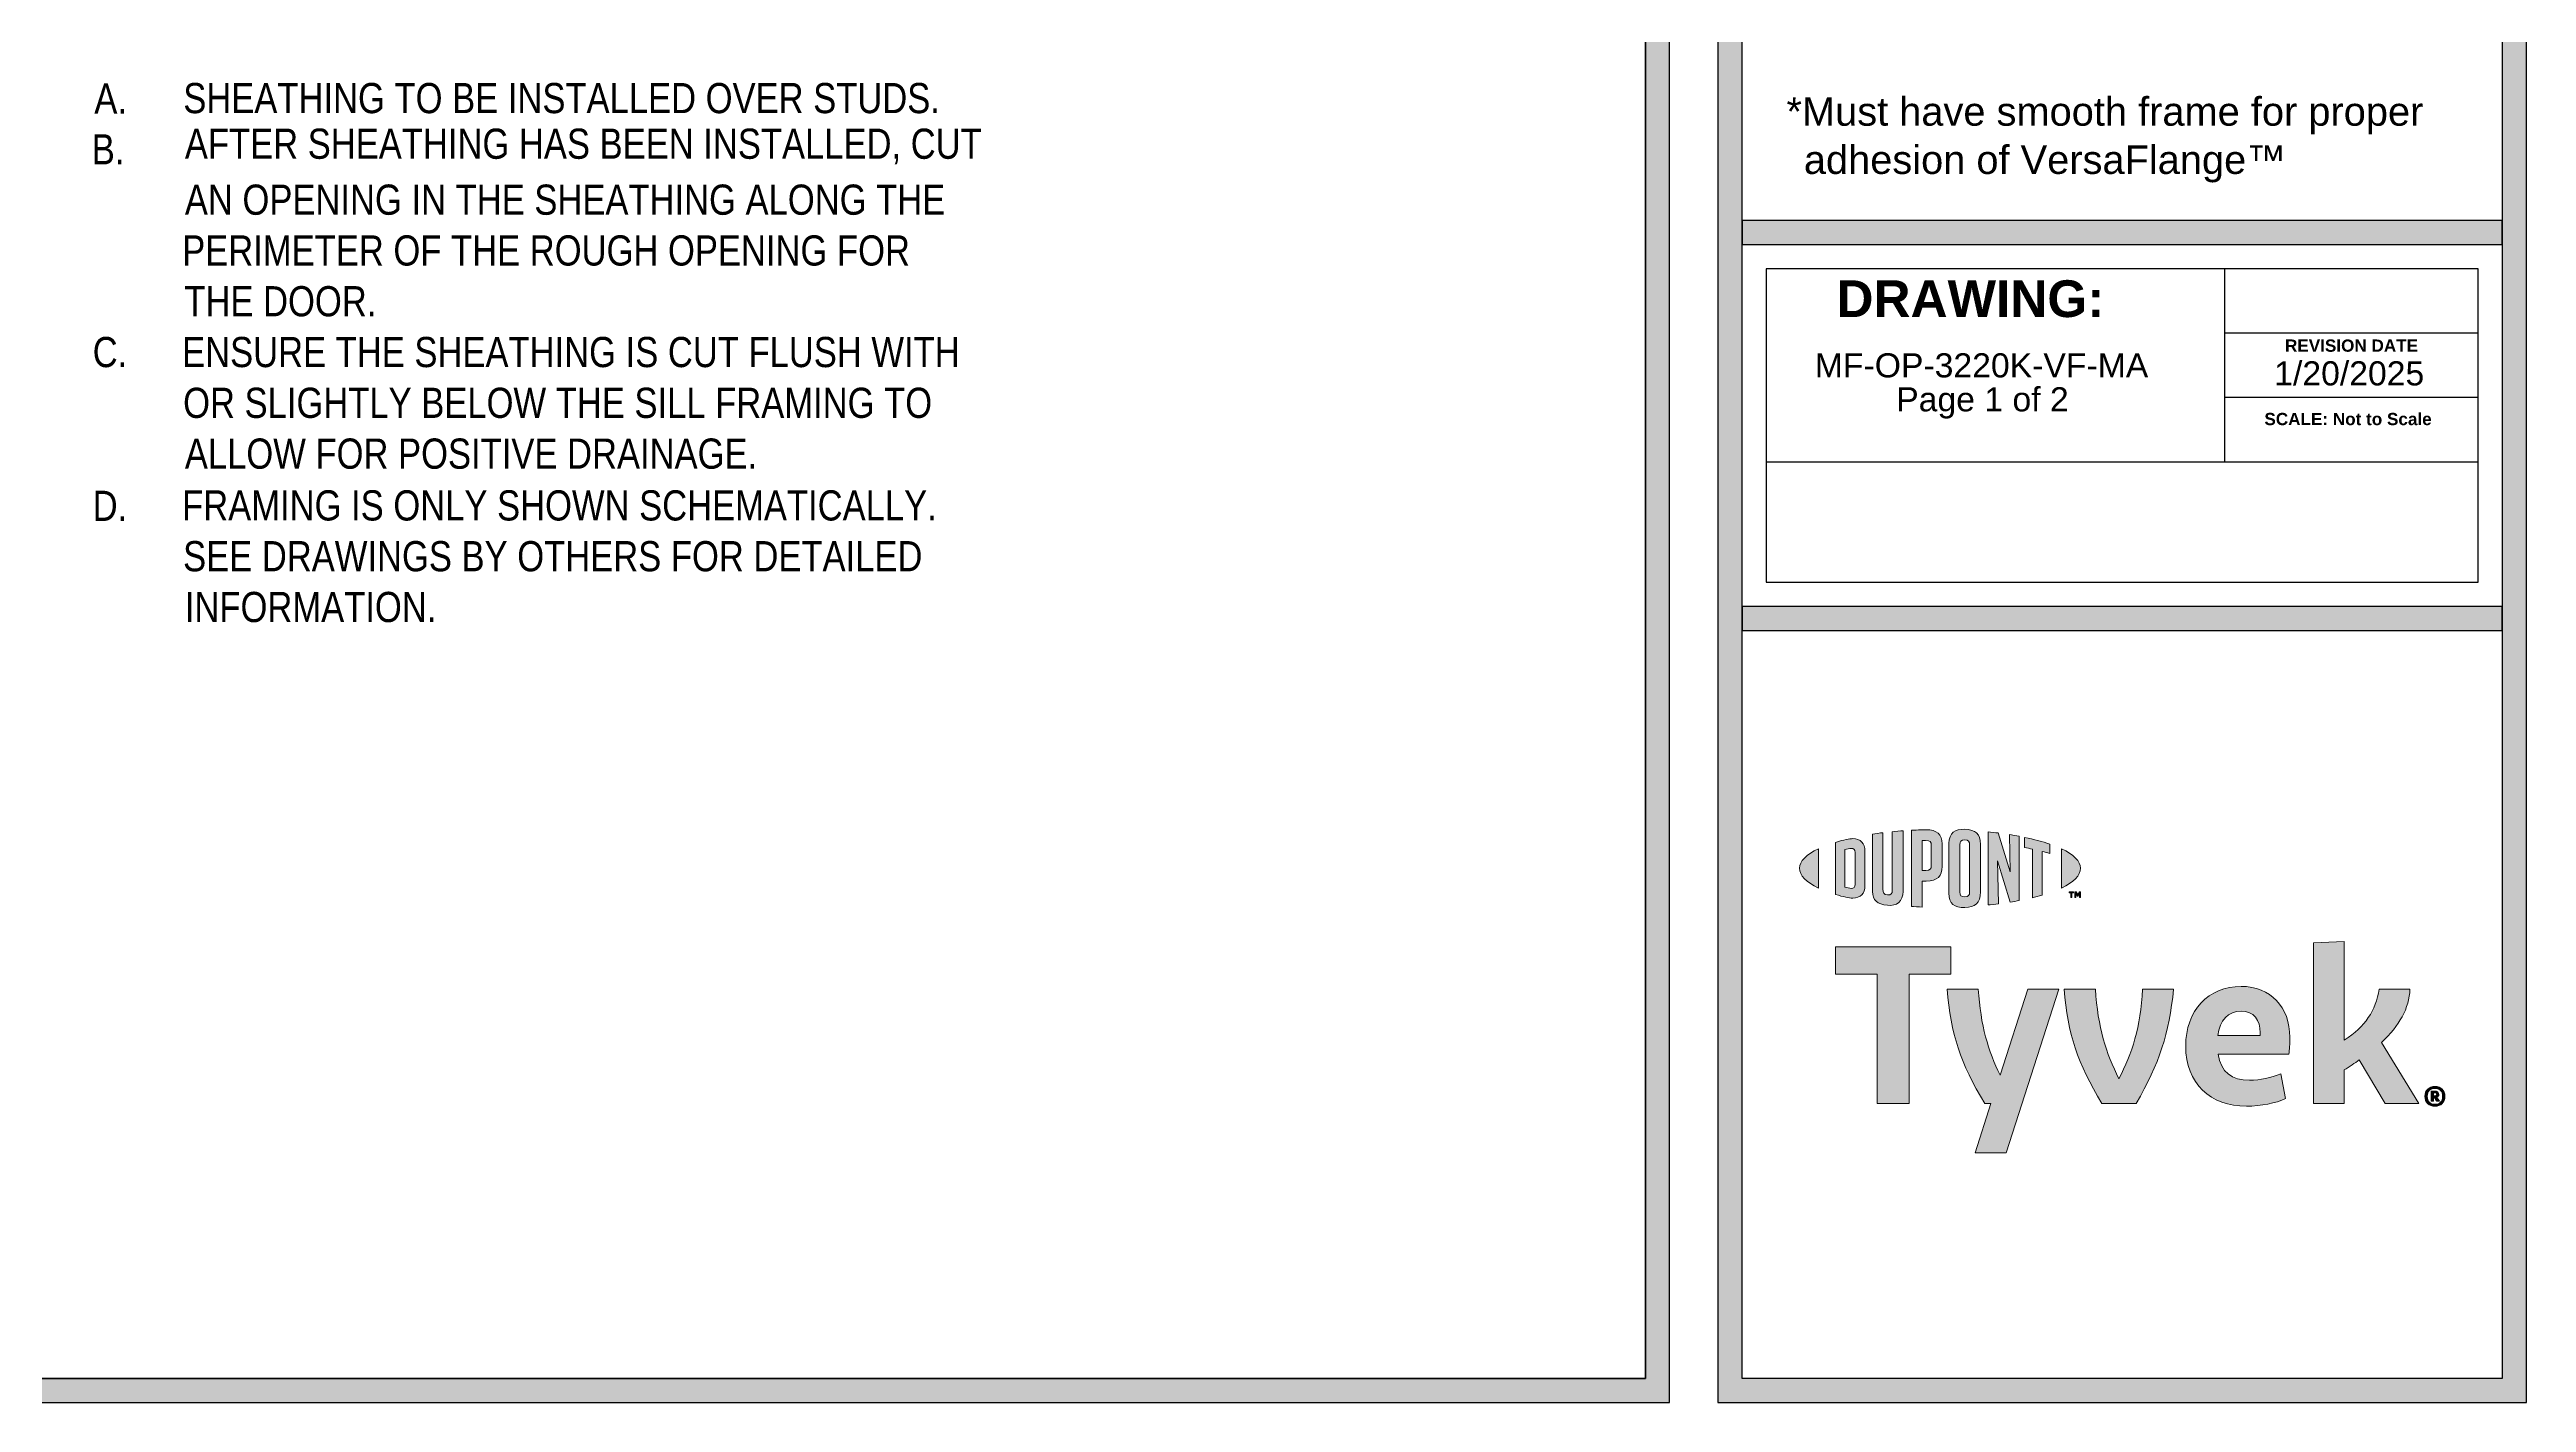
# Model space of a CAD drawing. Extents: x -1140 to 5605, y -816 to 1734.
# Drawn here: x 1211 to 2135, y -732 to -227 of the extents above; entities that cross this region are included whole.
import ezdxf

# ---------------------------------------------------------------- set-up
doc = ezdxf.new("R2010")
doc.units = 0
doc.header["$MEASUREMENT"] = 0
doc.layers.get('0').update_dxf_attribs({"lineweight": 0})
for name, color, linetype, lineweight in [('.ATI-TEXT', 7, 'Continuous', 0), ('G-ANNO-TTLB', 7, 'Continuous', 0), ('G-ANNO-TTLB_1', 7, 'Continuous', 0), ('Layer 1', 7, 'Continuous', 0)]:
    doc.layers.add(name, color=color, linetype=linetype, lineweight=lineweight)

# ---------------------------------------------------------------- blocks, each defined once
blk = doc.blocks.new('Block_6')
at = {"layer": 'G-ANNO-TTLB_1', "true_color": 0xe11b22, "transparency": 33554687}
h = blk.add_hatch(color=242, dxfattribs=at)
h.dxf.hatch_style = 2
edge = h.paths.add_edge_path()
edge.add_spline(control_points=[(1863.86, -532.41), (1863.86, -535.09), (1866.47, -537.6), (1871.01, -539.76), (1871.01, -539.76), (1871.01, -525.11), (1871.01, -525.11), (1866.47, -527.25), (1863.86, -529.75), (1863.86, -532.41)], knot_values=[0, 0, 0, 0, 1, 1, 1, 2, 2, 2, 3, 3, 3, 3], degree=3, periodic=0)
h = blk.add_hatch(color=242, dxfattribs=at)
h.dxf.hatch_style = 2
edge = h.paths.add_edge_path()
edge.add_spline(control_points=[(1884.66, -538.39), (1884.66, -539.52), (1883.99, -539.89), (1883.18, -539.89), (1882.55, -539.89), (1881.58, -539.66), (1880.79, -539.44), (1880.79, -539.44), (1880.79, -525.44), (1880.79, -525.44), (1881.58, -525.23), (1882.55, -525), (1883.18, -525), (1883.99, -525), (1884.66, -525.38), (1884.66, -526.5), (1884.66, -526.5), (1884.66, -538.39), (1884.66, -538.39)], knot_values=[0, 0, 0, 0, 1, 1, 1, 2, 2, 2, 3, 3, 3, 4, 4, 4, 5, 5, 5, 6, 6, 6, 6], degree=3, periodic=0)
edge = h.paths.add_edge_path()
edge.add_spline(control_points=[(1883.71, -521.34), (1882.44, -521.34), (1880.61, -521.72), (1877.3, -522.74), (1877.3, -522.74), (1877.3, -542.15), (1877.3, -542.15), (1880.21, -543.03), (1882.44, -543.55), (1883.71, -543.55), (1886.63, -543.55), (1888.28, -541.76), (1888.28, -538.89), (1888.28, -538.89), (1888.28, -526), (1888.28, -526), (1888.28, -523.13), (1886.63, -521.34), (1883.71, -521.34)], knot_values=[0, 0, 0, 0, 1, 1, 1, 2, 2, 2, 3, 3, 3, 4, 4, 4, 5, 5, 5, 6, 6, 6, 6], degree=3, periodic=0)
h = blk.add_hatch(color=242, dxfattribs=at)
h.dxf.hatch_style = 2
edge = h.paths.add_edge_path()
edge.add_spline(control_points=[(1898.47, -540.67), (1898.47, -541.79), (1898.09, -542.5), (1896.68, -542.33), (1895.31, -542.17), (1894.94, -541.58), (1894.94, -540.25), (1894.94, -540.25), (1894.94, -519.13), (1894.94, -519.13), (1894.02, -519.23), (1891.98, -519.51), (1891.11, -519.63), (1891.11, -519.63), (1891.11, -541), (1891.11, -541), (1891.11, -544.41), (1892.76, -545.74), (1896.68, -546.19), (1900.27, -546.6), (1902.47, -544.79), (1902.47, -541), (1902.47, -541), (1902.47, -518.43), (1902.47, -518.43), (1901.72, -518.47), (1899.26, -518.68), (1898.47, -518.76), (1898.47, -518.76), (1898.47, -540.67), (1898.47, -540.67)], knot_values=[0, 0, 0, 0, 1, 1, 1, 2, 2, 2, 3, 3, 3, 4, 4, 4, 5, 5, 5, 6, 6, 6, 7, 7, 7, 8, 8, 8, 9, 9, 9, 10, 10, 10, 10], degree=3, periodic=0)
h = blk.add_hatch(color=242, dxfattribs=at)
h.dxf.hatch_style = 2
edge = h.paths.add_edge_path()
edge.add_spline(control_points=[(1913.03, -531.39), (1913.03, -532.61), (1912.6, -533.23), (1910.98, -533.23), (1910.98, -533.23), (1909.58, -533.24), (1909.58, -533.24), (1909.58, -533.24), (1909.58, -522.02), (1909.58, -522.02), (1910.2, -521.98), (1910.54, -521.98), (1910.91, -521.98), (1912.67, -521.98), (1913.03, -522.64), (1913.03, -523.89), (1913.03, -523.89), (1913.03, -531.39), (1913.03, -531.39)], knot_values=[0, 0, 0, 0, 1, 1, 1, 2, 2, 2, 3, 3, 3, 4, 4, 4, 5, 5, 5, 6, 6, 6, 6], degree=3, periodic=0)
edge = h.paths.add_edge_path()
edge.add_spline(control_points=[(1911.14, -518.01), (1910.45, -518.01), (1907.92, -518.09), (1905.59, -518.23), (1905.59, -518.23), (1905.59, -546.67), (1905.59, -546.67), (1906.38, -546.71), (1908.46, -546.82), (1909.58, -546.85), (1909.58, -546.85), (1909.58, -537.19), (1909.58, -537.19), (1909.58, -537.19), (1911.14, -537.19), (1911.14, -537.19), (1915.33, -537.17), (1917.07, -535.3), (1917.07, -531.69), (1917.07, -531.69), (1917.07, -523.31), (1917.07, -523.31), (1917.07, -519.77), (1915.11, -518.01), (1911.14, -518.01)], knot_values=[0, 0, 0, 0, 1, 1, 1, 2, 2, 2, 3, 3, 3, 4, 4, 4, 5, 5, 5, 6, 6, 6, 7, 7, 7, 8, 8, 8, 8], degree=3, periodic=0)
h = blk.add_hatch(color=242, dxfattribs=at)
h.dxf.hatch_style = 2
edge = h.paths.add_edge_path()
edge.add_spline(control_points=[(1927.3, -541.32), (1927.3, -542.44), (1926.93, -543.02), (1925.51, -543.06), (1924.06, -543.11), (1923.66, -542.48), (1923.66, -541.32), (1923.66, -541.32), (1923.66, -523.59), (1923.66, -523.59), (1923.66, -522.43), (1924.06, -521.78), (1925.51, -521.82), (1926.93, -521.86), (1927.3, -522.47), (1927.3, -523.59), (1927.3, -523.59), (1927.3, -541.32), (1927.3, -541.32)], knot_values=[0, 0, 0, 0, 1, 1, 1, 2, 2, 2, 3, 3, 3, 4, 4, 4, 5, 5, 5, 6, 6, 6, 6], degree=3, periodic=0)
edge = h.paths.add_edge_path()
edge.add_spline(control_points=[(1925.51, -517.85), (1921.81, -517.67), (1919.61, -519.31), (1919.61, -523.05), (1919.61, -523.05), (1919.61, -541.65), (1919.61, -541.65), (1919.61, -545.6), (1921.6, -547.23), (1925.51, -547.06), (1929.34, -546.89), (1931.34, -545.43), (1931.34, -541.23), (1931.34, -541.23), (1931.34, -523.48), (1931.34, -523.48), (1931.34, -519.47), (1929.53, -518.04), (1925.51, -517.85)], knot_values=[0, 0, 0, 0, 1, 1, 1, 2, 2, 2, 3, 3, 3, 4, 4, 4, 5, 5, 5, 6, 6, 6, 6], degree=3, periodic=0)
h = blk.add_hatch(color=242, dxfattribs=at)
h.dxf.hatch_style = 2
edge = h.paths.add_edge_path()
edge.add_spline(control_points=[(1942.42, -533.69), (1942.42, -533.69), (1937.99, -519.23), (1937.99, -519.23), (1936.79, -519.07), (1935.33, -518.91), (1934.21, -518.81), (1934.21, -518.81), (1934.21, -546.09), (1934.21, -546.09), (1935, -546.02), (1937.01, -545.79), (1938.05, -545.66), (1938.05, -545.66), (1937.74, -529.58), (1937.74, -529.58), (1937.74, -529.58), (1942.42, -545.03), (1942.42, -545.03), (1943.42, -544.87), (1944.88, -544.62), (1945.84, -544.43), (1945.84, -544.43), (1945.84, -520.46), (1945.84, -520.46), (1944.84, -520.26), (1943.02, -519.95), (1942.15, -519.82), (1942.15, -519.82), (1942.42, -533.69), (1942.42, -533.69)], knot_values=[0, 0, 0, 0, 1, 1, 1, 2, 2, 2, 3, 3, 3, 4, 4, 4, 5, 5, 5, 6, 6, 6, 7, 7, 7, 8, 8, 8, 9, 9, 9, 10, 10, 10, 10], degree=3, periodic=0)
h = blk.add_hatch(color=242, dxfattribs=at)
h.dxf.hatch_style = 2
edge = h.paths.add_edge_path()
edge.add_spline(control_points=[(1947.81, -524.65), (1948.8, -524.83), (1949.77, -525.03), (1950.72, -525.23), (1950.72, -525.23), (1950.72, -543.38), (1950.72, -543.38), (1951.6, -543.17), (1953.22, -542.75), (1954.3, -542.43), (1954.3, -542.43), (1954.3, -526.09), (1954.3, -526.09), (1955.34, -526.36), (1956.32, -526.63), (1957.21, -526.89), (1957.21, -526.89), (1957.21, -523.39), (1957.21, -523.39), (1954.39, -522.4), (1951.36, -521.6), (1947.81, -520.86), (1947.81, -520.86), (1947.81, -524.65), (1947.81, -524.65)], knot_values=[0, 0, 0, 0, 1, 1, 1, 2, 2, 2, 3, 3, 3, 4, 4, 4, 5, 5, 5, 6, 6, 6, 7, 7, 7, 8, 8, 8, 8], degree=3, periodic=0)
h = blk.add_hatch(color=242, dxfattribs=at)
h.dxf.hatch_style = 2
edge = h.paths.add_edge_path()
edge.add_spline(control_points=[(1968.66, -532.4), (1968.66, -535.09), (1966.05, -537.6), (1961.51, -539.76), (1961.51, -539.76), (1961.51, -525.11), (1961.51, -525.11), (1966.05, -527.25), (1968.66, -529.75), (1968.66, -532.4)], knot_values=[0, 0, 0, 0, 1, 1, 1, 2, 2, 2, 3, 3, 3, 3], degree=3, periodic=0)
h = blk.add_hatch(color=242, dxfattribs=at)
h.dxf.hatch_style = 2
edge = h.paths.add_edge_path()
edge.add_spline(control_points=[(1966.53, -541.22), (1966.53, -541.22), (1966.97, -541.22), (1966.97, -541.22), (1966.97, -541.22), (1967.6, -542.22), (1967.6, -542.22), (1967.6, -542.22), (1968.24, -541.22), (1968.24, -541.22), (1968.24, -541.22), (1968.66, -541.22), (1968.66, -541.22), (1968.66, -541.22), (1968.66, -543.33), (1968.66, -543.33), (1968.66, -543.33), (1968.27, -543.33), (1968.27, -543.33), (1968.27, -543.33), (1968.27, -541.83), (1968.27, -541.83), (1968.27, -541.83), (1967.62, -542.84), (1967.62, -542.84), (1967.62, -542.84), (1967.57, -542.84), (1967.57, -542.84), (1967.57, -542.84), (1966.92, -541.83), (1966.92, -541.83), (1966.92, -541.83), (1966.92, -543.33), (1966.92, -543.33), (1966.92, -543.33), (1966.53, -543.33), (1966.53, -543.33), (1966.53, -543.33), (1966.53, -541.22), (1966.53, -541.22)], knot_values=[0, 0, 0, 0, 1, 1, 1, 2, 2, 2, 3, 3, 3, 4, 4, 4, 5, 5, 5, 6, 6, 6, 7, 7, 7, 8, 8, 8, 9, 9, 9, 10, 10, 10, 11, 11, 11, 12, 12, 12, 13, 13, 13, 13], degree=3, periodic=0)
edge = h.paths.add_edge_path()
edge.add_spline(control_points=[(1965.03, -541.59), (1965.03, -541.59), (1964.37, -541.59), (1964.37, -541.59), (1964.37, -541.59), (1964.37, -541.22), (1964.37, -541.22), (1964.37, -541.22), (1966.08, -541.22), (1966.08, -541.22), (1966.08, -541.22), (1966.08, -541.59), (1966.08, -541.59), (1966.08, -541.59), (1965.43, -541.59), (1965.43, -541.59), (1965.43, -541.59), (1965.43, -543.33), (1965.43, -543.33), (1965.43, -543.33), (1965.03, -543.33), (1965.03, -543.33), (1965.03, -543.33), (1965.03, -541.59), (1965.03, -541.59)], knot_values=[0, 0, 0, 0, 1, 1, 1, 2, 2, 2, 3, 3, 3, 4, 4, 4, 5, 5, 5, 6, 6, 6, 7, 7, 7, 8, 8, 8, 8], degree=3, periodic=0)
at = {"layer": 'G-ANNO-TTLB_1'}
for points, knots in [([(1863.86, -532.41), (1863.86, -535.09), (1866.47, -537.6), (1871.01, -539.76), (1871.01, -539.76), (1871.01, -525.11), (1871.01, -525.11), (1866.47, -527.25), (1863.86, -529.75), (1863.86, -532.41)], [0, 0, 0, 0, 1, 1, 1, 2, 2, 2, 3, 3, 3, 3]), ([(1883.71, -521.34), (1882.44, -521.34), (1880.61, -521.72), (1877.3, -522.74), (1877.3, -522.74), (1877.3, -542.15), (1877.3, -542.15), (1880.21, -543.03), (1882.44, -543.55), (1883.71, -543.55), (1886.63, -543.55), (1888.28, -541.76), (1888.28, -538.89), (1888.28, -538.89), (1888.28, -526), (1888.28, -526), (1888.28, -523.13), (1886.63, -521.34), (1883.71, -521.34)], [0, 0, 0, 0, 1, 1, 1, 2, 2, 2, 3, 3, 3, 4, 4, 4, 5, 5, 5, 6, 6, 6, 6]), ([(1884.66, -538.39), (1884.66, -539.52), (1883.99, -539.89), (1883.18, -539.89), (1882.55, -539.89), (1881.58, -539.66), (1880.79, -539.44), (1880.79, -539.44), (1880.79, -525.44), (1880.79, -525.44), (1881.58, -525.23), (1882.55, -525), (1883.18, -525), (1883.99, -525), (1884.66, -525.38), (1884.66, -526.5), (1884.66, -526.5), (1884.66, -538.39), (1884.66, -538.39)], [0, 0, 0, 0, 1, 1, 1, 2, 2, 2, 3, 3, 3, 4, 4, 4, 5, 5, 5, 6, 6, 6, 6]), ([(1898.47, -540.67), (1898.47, -541.79), (1898.09, -542.5), (1896.68, -542.33), (1895.31, -542.17), (1894.94, -541.58), (1894.94, -540.25), (1894.94, -540.25), (1894.94, -519.13), (1894.94, -519.13), (1894.02, -519.23), (1891.98, -519.51), (1891.11, -519.63), (1891.11, -519.63), (1891.11, -541), (1891.11, -541), (1891.11, -544.41), (1892.76, -545.74), (1896.68, -546.19), (1900.27, -546.6), (1902.47, -544.79), (1902.47, -541), (1902.47, -541), (1902.47, -518.43), (1902.47, -518.43), (1901.72, -518.47), (1899.26, -518.68), (1898.47, -518.76), (1898.47, -518.76), (1898.47, -540.67), (1898.47, -540.67)], [0, 0, 0, 0, 1, 1, 1, 2, 2, 2, 3, 3, 3, 4, 4, 4, 5, 5, 5, 6, 6, 6, 7, 7, 7, 8, 8, 8, 9, 9, 9, 10, 10, 10, 10]), ([(1911.14, -518.01), (1910.45, -518.01), (1907.92, -518.09), (1905.59, -518.23), (1905.59, -518.23), (1905.59, -546.67), (1905.59, -546.67), (1906.38, -546.71), (1908.46, -546.82), (1909.58, -546.85), (1909.58, -546.85), (1909.58, -537.19), (1909.58, -537.19), (1909.58, -537.19), (1911.14, -537.19), (1911.14, -537.19), (1915.33, -537.17), (1917.07, -535.3), (1917.07, -531.69), (1917.07, -531.69), (1917.07, -523.31), (1917.07, -523.31), (1917.07, -519.77), (1915.11, -518.01), (1911.14, -518.01)], [0, 0, 0, 0, 1, 1, 1, 2, 2, 2, 3, 3, 3, 4, 4, 4, 5, 5, 5, 6, 6, 6, 7, 7, 7, 8, 8, 8, 8]), ([(1913.03, -531.39), (1913.03, -532.61), (1912.6, -533.23), (1910.98, -533.23), (1910.98, -533.23), (1909.58, -533.24), (1909.58, -533.24), (1909.58, -533.24), (1909.58, -522.02), (1909.58, -522.02), (1910.2, -521.98), (1910.54, -521.98), (1910.91, -521.98), (1912.67, -521.98), (1913.03, -522.64), (1913.03, -523.89), (1913.03, -523.89), (1913.03, -531.39), (1913.03, -531.39)], [0, 0, 0, 0, 1, 1, 1, 2, 2, 2, 3, 3, 3, 4, 4, 4, 5, 5, 5, 6, 6, 6, 6]), ([(1925.51, -517.85), (1921.81, -517.67), (1919.61, -519.31), (1919.61, -523.05), (1919.61, -523.05), (1919.61, -541.65), (1919.61, -541.65), (1919.61, -545.6), (1921.6, -547.23), (1925.51, -547.06), (1929.34, -546.89), (1931.34, -545.43), (1931.34, -541.23), (1931.34, -541.23), (1931.34, -523.48), (1931.34, -523.48), (1931.34, -519.47), (1929.53, -518.04), (1925.51, -517.85)], [0, 0, 0, 0, 1, 1, 1, 2, 2, 2, 3, 3, 3, 4, 4, 4, 5, 5, 5, 6, 6, 6, 6]), ([(1927.3, -541.32), (1927.3, -542.44), (1926.93, -543.02), (1925.51, -543.06), (1924.06, -543.11), (1923.66, -542.48), (1923.66, -541.32), (1923.66, -541.32), (1923.66, -523.59), (1923.66, -523.59), (1923.66, -522.43), (1924.06, -521.78), (1925.51, -521.82), (1926.93, -521.86), (1927.3, -522.47), (1927.3, -523.59), (1927.3, -523.59), (1927.3, -541.32), (1927.3, -541.32)], [0, 0, 0, 0, 1, 1, 1, 2, 2, 2, 3, 3, 3, 4, 4, 4, 5, 5, 5, 6, 6, 6, 6]), ([(1942.42, -533.69), (1942.42, -533.69), (1937.99, -519.23), (1937.99, -519.23), (1936.79, -519.07), (1935.33, -518.91), (1934.21, -518.81), (1934.21, -518.81), (1934.21, -546.09), (1934.21, -546.09), (1935, -546.02), (1937.01, -545.79), (1938.05, -545.66), (1938.05, -545.66), (1937.74, -529.58), (1937.74, -529.58), (1937.74, -529.58), (1942.42, -545.03), (1942.42, -545.03), (1943.42, -544.87), (1944.88, -544.62), (1945.84, -544.43), (1945.84, -544.43), (1945.84, -520.46), (1945.84, -520.46), (1944.84, -520.26), (1943.02, -519.95), (1942.15, -519.82), (1942.15, -519.82), (1942.42, -533.69), (1942.42, -533.69)], [0, 0, 0, 0, 1, 1, 1, 2, 2, 2, 3, 3, 3, 4, 4, 4, 5, 5, 5, 6, 6, 6, 7, 7, 7, 8, 8, 8, 9, 9, 9, 10, 10, 10, 10]), ([(1947.81, -524.65), (1948.8, -524.83), (1949.77, -525.03), (1950.72, -525.23), (1950.72, -525.23), (1950.72, -543.38), (1950.72, -543.38), (1951.6, -543.17), (1953.22, -542.75), (1954.3, -542.43), (1954.3, -542.43), (1954.3, -526.09), (1954.3, -526.09), (1955.34, -526.36), (1956.32, -526.63), (1957.21, -526.89), (1957.21, -526.89), (1957.21, -523.39), (1957.21, -523.39), (1954.39, -522.4), (1951.36, -521.6), (1947.81, -520.86), (1947.81, -520.86), (1947.81, -524.65), (1947.81, -524.65)], [0, 0, 0, 0, 1, 1, 1, 2, 2, 2, 3, 3, 3, 4, 4, 4, 5, 5, 5, 6, 6, 6, 7, 7, 7, 8, 8, 8, 8]), ([(1968.66, -532.4), (1968.66, -535.09), (1966.05, -537.6), (1961.51, -539.76), (1961.51, -539.76), (1961.51, -525.11), (1961.51, -525.11), (1966.05, -527.25), (1968.66, -529.75), (1968.66, -532.4)], [0, 0, 0, 0, 1, 1, 1, 2, 2, 2, 3, 3, 3, 3]), ([(1965.03, -541.59), (1965.03, -541.59), (1964.37, -541.59), (1964.37, -541.59), (1964.37, -541.59), (1964.37, -541.22), (1964.37, -541.22), (1964.37, -541.22), (1966.08, -541.22), (1966.08, -541.22), (1966.08, -541.22), (1966.08, -541.59), (1966.08, -541.59), (1966.08, -541.59), (1965.43, -541.59), (1965.43, -541.59), (1965.43, -541.59), (1965.43, -543.33), (1965.43, -543.33), (1965.43, -543.33), (1965.03, -543.33), (1965.03, -543.33), (1965.03, -543.33), (1965.03, -541.59), (1965.03, -541.59)], [0, 0, 0, 0, 1, 1, 1, 2, 2, 2, 3, 3, 3, 4, 4, 4, 5, 5, 5, 6, 6, 6, 7, 7, 7, 8, 8, 8, 8]), ([(1966.53, -541.22), (1966.53, -541.22), (1966.97, -541.22), (1966.97, -541.22), (1966.97, -541.22), (1967.6, -542.22), (1967.6, -542.22), (1967.6, -542.22), (1968.24, -541.22), (1968.24, -541.22), (1968.24, -541.22), (1968.66, -541.22), (1968.66, -541.22), (1968.66, -541.22), (1968.66, -543.33), (1968.66, -543.33), (1968.66, -543.33), (1968.27, -543.33), (1968.27, -543.33), (1968.27, -543.33), (1968.27, -541.83), (1968.27, -541.83), (1968.27, -541.83), (1967.62, -542.84), (1967.62, -542.84), (1967.62, -542.84), (1967.57, -542.84), (1967.57, -542.84), (1967.57, -542.84), (1966.92, -541.83), (1966.92, -541.83), (1966.92, -541.83), (1966.92, -543.33), (1966.92, -543.33), (1966.92, -543.33), (1966.53, -543.33), (1966.53, -543.33), (1966.53, -543.33), (1966.53, -541.22), (1966.53, -541.22)], [0, 0, 0, 0, 1, 1, 1, 2, 2, 2, 3, 3, 3, 4, 4, 4, 5, 5, 5, 6, 6, 6, 7, 7, 7, 8, 8, 8, 9, 9, 9, 10, 10, 10, 11, 11, 11, 12, 12, 12, 13, 13, 13, 13])]:
    blk.add_open_spline(points, degree=3, knots=knots, dxfattribs=at)
blk = doc.blocks.new('Block_10')
at = {"layer": 'G-ANNO-TTLB_1', "true_color": 0x17477e, "transparency": 33554687}
h = blk.add_hatch(color=156, dxfattribs=at)
h.dxf.hatch_style = 2
h.paths.add_polyline_path([(1920.32, -561.69), (1877.3, -561.69), (1877.3, -571.88), (1892.83, -571.88), (1892.83, -620.16), (1904.78, -620.16), (1904.78, -571.88), (1920.32, -571.88)])
h = blk.add_hatch(color=156, dxfattribs=at)
h.dxf.hatch_style = 2
edge = h.paths.add_edge_path()
edge.add_spline(control_points=[(2080.86, -597.35), (2080.86, -597.35), (2094.73, -620.16), (2094.73, -620.16), (2094.73, -620.16), (2082.2, -620.16), (2082.2, -620.16), (2082.2, -620.16), (2072.59, -603.87), (2072.59, -603.87), (2070.84, -605.12), (2069, -606.38), (2067, -607.63), (2067, -607.63), (2067, -620.16), (2067, -620.16), (2067, -620.16), (2055.47, -620.16), (2055.47, -620.16), (2055.47, -620.16), (2055.47, -560.27), (2055.47, -560.27), (2055.47, -560.27), (2067, -559.68), (2067, -559.68), (2067, -559.68), (2067, -596.52), (2067, -596.52), (2074.85, -591.42), (2078.69, -585.58), (2080.03, -577.47), (2080.03, -577.47), (2091.47, -577.47), (2091.47, -577.47), (2091.22, -584.66), (2087.55, -591.09), (2080.86, -597.35)], knot_values=[0, 0, 0, 0, 1, 1, 1, 2, 2, 2, 3, 3, 3, 4, 4, 4, 5, 5, 5, 6, 6, 6, 7, 7, 7, 8, 8, 8, 9, 9, 9, 10, 10, 10, 11, 11, 11, 12, 12, 12, 12], degree=3, periodic=0)
h = blk.add_hatch(color=156, dxfattribs=at)
h.dxf.hatch_style = 2
edge = h.paths.add_edge_path()
edge.add_spline(control_points=[(1991.82, -577.47), (1991.07, -591.76), (1987.9, -601.45), (1982.97, -610.89), (1978.21, -601.45), (1975.12, -591.76), (1974.2, -577.47), (1974.2, -577.47), (1962.59, -577.47), (1962.59, -577.47), (1963.84, -594.26), (1967.6, -605.04), (1976.62, -620.16), (1976.62, -620.16), (1989.4, -620.16), (1989.4, -620.16), (1998.09, -605.04), (2001.68, -594.26), (2003.35, -577.47), (2003.35, -577.47), (1991.82, -577.47), (1991.82, -577.47)], knot_values=[0, 0, 0, 0, 1, 1, 1, 2, 2, 2, 3, 3, 3, 4, 4, 4, 5, 5, 5, 6, 6, 6, 7, 7, 7, 7], degree=3, periodic=0)
h = blk.add_hatch(color=156, dxfattribs=at)
h.dxf.hatch_style = 2
edge = h.paths.add_edge_path()
edge.add_spline(control_points=[(2019.8, -594.76), (2019.8, -594.76), (2035.67, -594.76), (2035.67, -594.76), (2035.67, -594.76), (2035.67, -593.76), (2035.67, -593.76), (2035.67, -589.08), (2033.17, -585.66), (2028.57, -585.66), (2023.73, -585.66), (2020.56, -589.08), (2019.8, -594.76)], knot_values=[0, 0, 0, 0, 1, 1, 1, 2, 2, 2, 3, 3, 3, 4, 4, 4, 4], degree=3, periodic=0)
edge = h.paths.add_edge_path()
edge.add_spline(control_points=[(2045.11, -618.32), (2041.44, -619.99), (2036.01, -621.16), (2030.5, -621.16), (2017.05, -621.16), (2007.86, -612.64), (2007.86, -598.77), (2007.86, -585.49), (2016.29, -576.47), (2028.57, -576.47), (2039.52, -576.47), (2046.7, -584.24), (2046.7, -595.43), (2046.7, -597.94), (2046.53, -600.11), (2046.37, -601.78), (2046.37, -601.78), (2019.97, -601.78), (2019.97, -601.78), (2021.06, -608.46), (2024.98, -611.47), (2031.67, -611.47), (2035.76, -611.47), (2039.68, -610.55), (2043.28, -609.05), (2043.28, -609.05), (2045.11, -618.32), (2045.11, -618.32)], knot_values=[0, 0, 0, 0, 1, 1, 1, 2, 2, 2, 3, 3, 3, 4, 4, 4, 5, 5, 5, 6, 6, 6, 7, 7, 7, 8, 8, 8, 9, 9, 9, 9], degree=3, periodic=0)
at = {"layer": 'G-ANNO-TTLB_1'}
blk.add_lwpolyline([(1920.32, -561.69), (1877.3, -561.69), (1877.3, -571.88), (1892.83, -571.88), (1892.83, -620.16), (1904.78, -620.16), (1904.78, -571.88), (1920.32, -571.88)], close=True, dxfattribs=at)
for points, knots in [([(2080.86, -597.35), (2080.86, -597.35), (2094.73, -620.16), (2094.73, -620.16), (2094.73, -620.16), (2082.2, -620.16), (2082.2, -620.16), (2082.2, -620.16), (2072.59, -603.87), (2072.59, -603.87), (2070.84, -605.12), (2069, -606.38), (2067, -607.63), (2067, -607.63), (2067, -620.16), (2067, -620.16), (2067, -620.16), (2055.47, -620.16), (2055.47, -620.16), (2055.47, -620.16), (2055.47, -560.27), (2055.47, -560.27), (2055.47, -560.27), (2067, -559.68), (2067, -559.68), (2067, -559.68), (2067, -596.52), (2067, -596.52), (2074.85, -591.42), (2078.69, -585.58), (2080.03, -577.47), (2080.03, -577.47), (2091.47, -577.47), (2091.47, -577.47), (2091.22, -584.66), (2087.55, -591.09), (2080.86, -597.35)], [0, 0, 0, 0, 1, 1, 1, 2, 2, 2, 3, 3, 3, 4, 4, 4, 5, 5, 5, 6, 6, 6, 7, 7, 7, 8, 8, 8, 9, 9, 9, 10, 10, 10, 11, 11, 11, 12, 12, 12, 12]), ([(1991.82, -577.47), (1991.07, -591.76), (1987.9, -601.45), (1982.97, -610.89), (1978.21, -601.45), (1975.12, -591.76), (1974.2, -577.47), (1974.2, -577.47), (1962.59, -577.47), (1962.59, -577.47), (1963.84, -594.26), (1967.6, -605.04), (1976.62, -620.16), (1976.62, -620.16), (1989.4, -620.16), (1989.4, -620.16), (1998.09, -605.04), (2001.68, -594.26), (2003.35, -577.47), (2003.35, -577.47), (1991.82, -577.47), (1991.82, -577.47)], [0, 0, 0, 0, 1, 1, 1, 2, 2, 2, 3, 3, 3, 4, 4, 4, 5, 5, 5, 6, 6, 6, 7, 7, 7, 7]), ([(2045.11, -618.32), (2041.44, -619.99), (2036.01, -621.16), (2030.5, -621.16), (2017.05, -621.16), (2007.86, -612.64), (2007.86, -598.77), (2007.86, -585.49), (2016.29, -576.47), (2028.57, -576.47), (2039.52, -576.47), (2046.7, -584.24), (2046.7, -595.43), (2046.7, -597.94), (2046.53, -600.11), (2046.37, -601.78), (2046.37, -601.78), (2019.97, -601.78), (2019.97, -601.78), (2021.06, -608.46), (2024.98, -611.47), (2031.67, -611.47), (2035.76, -611.47), (2039.68, -610.55), (2043.28, -609.05), (2043.28, -609.05), (2045.11, -618.32), (2045.11, -618.32)], [0, 0, 0, 0, 1, 1, 1, 2, 2, 2, 3, 3, 3, 4, 4, 4, 5, 5, 5, 6, 6, 6, 7, 7, 7, 8, 8, 8, 9, 9, 9, 9]), ([(2019.8, -594.76), (2019.8, -594.76), (2035.67, -594.76), (2035.67, -594.76), (2035.67, -594.76), (2035.67, -593.76), (2035.67, -593.76), (2035.67, -589.08), (2033.17, -585.66), (2028.57, -585.66), (2023.73, -585.66), (2020.56, -589.08), (2019.8, -594.76)], [0, 0, 0, 0, 1, 1, 1, 2, 2, 2, 3, 3, 3, 4, 4, 4, 4])]:
    blk.add_open_spline(points, degree=3, knots=knots, dxfattribs=at)
blk = doc.blocks.new('Block_9')
at = {"layer": 'G-ANNO-TTLB_1', "true_color": 0x17477e, "transparency": 33554687}
h = blk.add_hatch(color=156, dxfattribs=at)
h.dxf.hatch_style = 2
edge = h.paths.add_edge_path()
edge.add_spline(control_points=[(1949.01, -577.47), (1949.01, -577.47), (1938.67, -609.6), (1938.67, -609.6), (1934.27, -600.56), (1931.41, -591.11), (1930.53, -577.47), (1930.53, -577.47), (1918.92, -577.47), (1918.92, -577.47), (1920.17, -594.26), (1923.93, -605.04), (1932.95, -620.16), (1932.95, -620.16), (1935.27, -620.16), (1935.27, -620.16), (1935.27, -620.16), (1929.36, -638.52), (1929.36, -638.52), (1929.36, -638.52), (1940.89, -638.52), (1940.89, -638.52), (1940.89, -638.52), (1960.54, -577.47), (1960.54, -577.47), (1960.54, -577.47), (1949.01, -577.47), (1949.01, -577.47)], knot_values=[0, 0, 0, 0, 1, 1, 1, 2, 2, 2, 3, 3, 3, 4, 4, 4, 5, 5, 5, 6, 6, 6, 7, 7, 7, 8, 8, 8, 9, 9, 9, 9], degree=3, periodic=0)
at = {"layer": 'G-ANNO-TTLB_1'}
blk.add_open_spline([(1949.01, -577.47), (1949.01, -577.47), (1938.67, -609.6), (1938.67, -609.6), (1934.27, -600.56), (1931.41, -591.11), (1930.53, -577.47), (1930.53, -577.47), (1918.92, -577.47), (1918.92, -577.47), (1920.17, -594.26), (1923.93, -605.04), (1932.95, -620.16), (1932.95, -620.16), (1935.27, -620.16), (1935.27, -620.16), (1935.27, -620.16), (1929.36, -638.52), (1929.36, -638.52), (1929.36, -638.52), (1940.89, -638.52), (1940.89, -638.52), (1940.89, -638.52), (1960.54, -577.47), (1960.54, -577.47), (1960.54, -577.47), (1949.01, -577.47), (1949.01, -577.47)], degree=3, knots=[0, 0, 0, 0, 1, 1, 1, 2, 2, 2, 3, 3, 3, 4, 4, 4, 5, 5, 5, 6, 6, 6, 7, 7, 7, 8, 8, 8, 9, 9, 9, 9], dxfattribs=at)
blk.add_blockref('Block_10', (0, 0), dxfattribs=at)
blk = doc.blocks.new('Block_11')
at = {"layer": 'G-ANNO-TTLB_1', "true_color": 0x17477e, "transparency": 33554687}
h = blk.add_hatch(color=156, dxfattribs=at)
h.dxf.hatch_style = 2
edge = h.paths.add_edge_path()
edge.add_spline(control_points=[(2100.26, -616.22), (2100.26, -616.22), (2100.26, -617.31), (2100.26, -617.31), (2100.26, -617.31), (2100.74, -617.31), (2100.74, -617.31), (2101.2, -617.31), (2101.45, -617.19), (2101.45, -616.77), (2101.45, -616.36), (2101.2, -616.22), (2100.74, -616.22), (2100.74, -616.22), (2100.26, -616.22), (2100.26, -616.22)], knot_values=[0, 0, 0, 0, 1, 1, 1, 2, 2, 2, 3, 3, 3, 4, 4, 4, 5, 5, 5, 5], degree=3, periodic=0)
edge = h.paths.add_edge_path()
edge.add_spline(control_points=[(2099.44, -615.52), (2099.44, -615.52), (2100.74, -615.52), (2100.74, -615.52), (2101.74, -615.52), (2102.24, -616), (2102.24, -616.77), (2102.24, -617.3), (2101.99, -617.68), (2101.51, -617.87), (2101.76, -618.35), (2102.08, -618.81), (2102.5, -619.31), (2102.5, -619.31), (2101.53, -619.31), (2101.53, -619.31), (2101.17, -618.86), (2100.91, -618.44), (2100.69, -617.99), (2100.69, -617.99), (2100.26, -617.99), (2100.26, -617.99), (2100.26, -617.99), (2100.26, -619.31), (2100.26, -619.31), (2100.26, -619.31), (2099.44, -619.31), (2099.44, -619.31), (2099.44, -619.31), (2099.44, -615.52), (2099.44, -615.52)], knot_values=[0, 0, 0, 0, 1, 1, 1, 2, 2, 2, 3, 3, 3, 4, 4, 4, 5, 5, 5, 6, 6, 6, 7, 7, 7, 8, 8, 8, 9, 9, 9, 10, 10, 10, 10], degree=3, periodic=0)
edge = h.paths.add_edge_path()
edge.add_spline(control_points=[(2100.79, -614.55), (2098.96, -614.55), (2097.93, -615.6), (2097.93, -617.48), (2097.93, -619.38), (2098.96, -620.42), (2100.79, -620.42), (2102.59, -620.42), (2103.64, -619.38), (2103.64, -617.48), (2103.64, -615.6), (2102.59, -614.55), (2100.79, -614.55)], knot_values=[0, 0, 0, 0, 1, 1, 1, 2, 2, 2, 3, 3, 3, 4, 4, 4, 4], degree=3, periodic=0)
edge = h.paths.add_edge_path()
edge.add_spline(control_points=[(2100.79, -613.8), (2103.02, -613.8), (2104.51, -615.23), (2104.51, -617.48), (2104.51, -619.74), (2103.01, -621.16), (2100.79, -621.16), (2098.52, -621.16), (2097.07, -619.74), (2097.07, -617.48), (2097.07, -615.23), (2098.53, -613.8), (2100.79, -613.8)], knot_values=[0, 0, 0, 0, 1, 1, 1, 2, 2, 2, 3, 3, 3, 4, 4, 4, 4], degree=3, periodic=0)
at = {"layer": 'G-ANNO-TTLB_1'}
for points, knots in [([(2100.79, -613.8), (2103.02, -613.8), (2104.51, -615.23), (2104.51, -617.48), (2104.51, -619.74), (2103.01, -621.16), (2100.79, -621.16), (2098.52, -621.16), (2097.07, -619.74), (2097.07, -617.48), (2097.07, -615.23), (2098.53, -613.8), (2100.79, -613.8)], [0, 0, 0, 0, 1, 1, 1, 2, 2, 2, 3, 3, 3, 4, 4, 4, 4]), ([(2100.79, -614.55), (2098.96, -614.55), (2097.93, -615.6), (2097.93, -617.48), (2097.93, -619.38), (2098.96, -620.42), (2100.79, -620.42), (2102.59, -620.42), (2103.64, -619.38), (2103.64, -617.48), (2103.64, -615.6), (2102.59, -614.55), (2100.79, -614.55)], [0, 0, 0, 0, 1, 1, 1, 2, 2, 2, 3, 3, 3, 4, 4, 4, 4]), ([(2099.44, -615.52), (2099.44, -615.52), (2100.74, -615.52), (2100.74, -615.52), (2101.74, -615.52), (2102.24, -616), (2102.24, -616.77), (2102.24, -617.3), (2101.99, -617.68), (2101.51, -617.87), (2101.76, -618.35), (2102.08, -618.81), (2102.5, -619.31), (2102.5, -619.31), (2101.53, -619.31), (2101.53, -619.31), (2101.17, -618.86), (2100.91, -618.44), (2100.69, -617.99), (2100.69, -617.99), (2100.26, -617.99), (2100.26, -617.99), (2100.26, -617.99), (2100.26, -619.31), (2100.26, -619.31), (2100.26, -619.31), (2099.44, -619.31), (2099.44, -619.31), (2099.44, -619.31), (2099.44, -615.52), (2099.44, -615.52)], [0, 0, 0, 0, 1, 1, 1, 2, 2, 2, 3, 3, 3, 4, 4, 4, 5, 5, 5, 6, 6, 6, 7, 7, 7, 8, 8, 8, 9, 9, 9, 10, 10, 10, 10]), ([(2100.26, -616.22), (2100.26, -616.22), (2100.26, -617.31), (2100.26, -617.31), (2100.26, -617.31), (2100.74, -617.31), (2100.74, -617.31), (2101.2, -617.31), (2101.45, -617.19), (2101.45, -616.77), (2101.45, -616.36), (2101.2, -616.22), (2100.74, -616.22), (2100.74, -616.22), (2100.26, -616.22), (2100.26, -616.22)], [0, 0, 0, 0, 1, 1, 1, 2, 2, 2, 3, 3, 3, 4, 4, 4, 5, 5, 5, 5])]:
    blk.add_open_spline(points, degree=3, knots=knots, dxfattribs=at)
blk = doc.blocks.new('Block_8')
at = {"layer": 'G-ANNO-TTLB_1'}
for name in ['Block_9', 'Block_11']:
    blk.add_blockref(name, (0, 0), dxfattribs=at)
blk = doc.blocks.new('Block_7')
at = {"layer": 'G-ANNO-TTLB_1'}
blk.add_blockref('Block_8', (0, 0), dxfattribs=at)
blk = doc.blocks.new('Block_5')
at = {"layer": 'G-ANNO-TTLB_1'}
for name in ['Block_6', 'Block_7']:
    blk.add_blockref(name, (0, 0), dxfattribs=at)
blk = doc.blocks.new('Block_327')
at = {"layer": '.ATI-TEXT', "char_height": 0.2, "attachment_point": 7}
for s, insert in [('\\C18;\\c0;\\FArial Narrow|b0|i0|c1;\\H11.249999;\\W1.000000;A.', (1228.13, -250.84)), ('\\C18;\\c0;\\FArial Narrow|b0|i0|c1;\\H11.249999;\\W1.000000;SHEATHING TO BE INSTALLED OVER STUDS.', (1261.3, -250.84)), ('\\C18;\\c0;\\FArial Narrow|b0|i0|c1;\\H11.249999;\\W1.000000;B.', (1227.18, -269.79)), ('\\C18;\\c0;\\FArial Narrow|b0|i0|c1;\\H11.249999;\\W1.000000;AFTER SHEATHING HAS BEEN INSTALLED, CUT', (1261.88, -269.79)), ('\\C18;\\c0;\\FArial Narrow|b0|i0|c1;\\H11.249999;\\W1.000000;AN OPENING IN THE SHEATHING ALONG THE', (1261.88, -288.74)), ('\\C18;\\c0;\\FArial Narrow|b0|i0|c1;\\H11.249999;\\W1.000000;PERIMETER OF THE ROUGH OPENING FOR', (1260.89, -307.69)), ('\\C18;\\c0;\\FArial Narrow|b0|i0|c1;\\H11.249999;\\W1.000000;THE DOOR.', (1261.7, -326.63)), ('\\C18;\\c0;\\FArial Narrow|b0|i0|c1;\\H11.249999;\\W1.000000;C.', (1227.52, -345.58)), ('\\C18;\\c0;\\FArial Narrow|b0|i0|c1;\\H11.249999;\\W1.000000;ENSURE THE SHEATHING IS CUT FLUSH WITH', (1260.86, -345.58)), ('\\C18;\\c0;\\FArial Narrow|b0|i0|c1;\\H11.249999;\\W1.000000;OR SLIGHTLY BELOW THE SILL FRAMING TO', (1261.23, -364.53)), ('\\C18;\\c0;\\FArial Narrow|b0|i0|c1;\\H11.249999;\\W1.000000;ALLOW FOR POSITIVE DRAINAGE.', (1261.88, -383.48)), ('\\C18;\\c0;\\FArial Narrow|b0|i0|c1;\\H11.249999;\\W1.000000;D.', (1227.52, -402.8)), ('\\C18;\\c0;\\FArial Narrow|b0|i0|c1;\\H11.249999;\\W1.000000;FRAMING IS ONLY SHOWN SCHEMATICALLY. ', (1260.86, -402.8)), ('\\C18;\\c0;\\FArial Narrow|b0|i0|c1;\\H11.249999;\\W1.000000;SEE DRAWINGS BY OTHERS FOR DETAILED', (1261.23, -421.75)), ('\\C18;\\c0;\\FArial Narrow|b0|i0|c1;\\H11.249999;\\W1.000000;INFORMATION.', (1261.88, -440.7))]:
    blk.add_mtext(s, dxfattribs=dict(at, insert=insert))
blk = doc.blocks.new('Block_328')
at = {"layer": '.ATI-TEXT', "char_height": 0.2, "attachment_point": 7}
for s, insert in [('\\C18;\\c0;\\FArial Narrow|b0|i0|c1;\\H11.249999;\\W1.000000;A.', (1228.13, -250.84)), ('\\C18;\\c0;\\FArial Narrow|b0|i0|c1;\\H11.249999;\\W1.000000;SHEATHING TO BE INSTALLED OVER STUDS.', (1261.3, -250.84)), ('\\C18;\\c0;\\FArial Narrow|b0|i0|c1;\\H11.249999;\\W1.000000;B.', (1227.18, -269.79)), ('\\C18;\\c0;\\FArial Narrow|b0|i0|c1;\\H11.249999;\\W1.000000;AFTER SHEATHING HAS BEEN INSTALLED, CUT', (1261.88, -269.79)), ('\\C18;\\c0;\\FArial Narrow|b0|i0|c1;\\H11.249999;\\W1.000000;AN OPENING IN THE SHEATHING ALONG THE', (1261.88, -288.74)), ('\\C18;\\c0;\\FArial Narrow|b0|i0|c1;\\H11.249999;\\W1.000000;PERIMETER OF THE ROUGH OPENING FOR', (1260.89, -307.69)), ('\\C18;\\c0;\\FArial Narrow|b0|i0|c1;\\H11.249999;\\W1.000000;THE DOOR.', (1261.7, -326.63)), ('\\C18;\\c0;\\FArial Narrow|b0|i0|c1;\\H11.249999;\\W1.000000;C.', (1227.52, -345.58)), ('\\C18;\\c0;\\FArial Narrow|b0|i0|c1;\\H11.249999;\\W1.000000;ENSURE THE SHEATHING IS CUT FLUSH WITH', (1260.86, -345.58)), ('\\C18;\\c0;\\FArial Narrow|b0|i0|c1;\\H11.249999;\\W1.000000;OR SLIGHTLY BELOW THE SILL FRAMING TO', (1261.23, -364.53)), ('\\C18;\\c0;\\FArial Narrow|b0|i0|c1;\\H11.249999;\\W1.000000;ALLOW FOR POSITIVE DRAINAGE.', (1261.88, -383.48)), ('\\C18;\\c0;\\FArial Narrow|b0|i0|c1;\\H11.249999;\\W1.000000;D.', (1227.52, -402.8)), ('\\C18;\\c0;\\FArial Narrow|b0|i0|c1;\\H11.249999;\\W1.000000;FRAMING IS ONLY SHOWN SCHEMATICALLY. ', (1260.86, -402.8)), ('\\C18;\\c0;\\FArial Narrow|b0|i0|c1;\\H11.249999;\\W1.000000;SEE DRAWINGS BY OTHERS FOR DETAILED', (1261.23, -421.75)), ('\\C18;\\c0;\\FArial Narrow|b0|i0|c1;\\H11.249999;\\W1.000000;INFORMATION.', (1261.88, -440.7))]:
    blk.add_mtext(s, dxfattribs=dict(at, insert=insert))

msp = doc.modelspace()

# ---------------------------------------------------------------- hatches: boundary and pattern name
at = {"layer": 'G-ANNO-TTLB', "true_color": 0xff00ff, "transparency": 33554687}
h = msp.add_hatch(color=6, dxfattribs=at)
edge = h.paths.add_edge_path()
edge.add_spline(control_points=[(1815.43, -731.7), (1815.43, -731.7), (-1114.08, -731.7), (-1114.08, -731.7), (-1114.08, -731.7), (-1114.08, 1725.3), (-1114.08, 1725.3), (-1114.08, 1725.3), (1815.43, 1725.3), (1815.43, 1725.3), (1815.43, 1725.3), (1815.43, -731.7), (1815.43, -731.7)], knot_values=[0, 0, 0, 0, 1, 1, 1, 2, 2, 2, 3, 3, 3, 4, 4, 4, 4], degree=3, periodic=0)
edge = h.paths.add_edge_path()
edge.add_spline(control_points=[(-1105.08, 1716.3), (-1105.08, 1716.3), (-1105.08, -722.7), (-1105.08, -722.7), (-1105.08, -722.7), (1806.43, -722.7), (1806.43, -722.7), (1806.43, -722.7), (1806.43, 1716.3), (1806.43, 1716.3), (1806.43, 1716.3), (-1105.08, 1716.3), (-1105.08, 1716.3)], knot_values=[0, 0, 0, 0, 1, 1, 1, 2, 2, 2, 3, 3, 3, 4, 4, 4, 4], degree=3, periodic=0)
edge.add_line((-1105.08, 1716.3), (-1105.08, 1716.3))
h = msp.add_hatch(color=6, dxfattribs=at)
edge = h.paths.add_edge_path()
edge.add_spline(control_points=[(2134.92, 1725.3), (2134.92, 1725.3), (2134.92, -731.7), (2134.92, -731.7), (2134.92, -731.7), (1833.45, -731.7), (1833.45, -731.7), (1833.45, -731.7), (1833.45, 1725.3), (1833.45, 1725.3), (1833.45, 1725.3), (2134.92, 1725.3), (2134.92, 1725.3)], knot_values=[0, 0, 0, 0, 1, 1, 1, 2, 2, 2, 3, 3, 3, 4, 4, 4, 4], degree=3, periodic=0)
edge = h.paths.add_edge_path()
edge.add_spline(control_points=[(2125.92, 1716.3), (2125.92, 1716.3), (1842.45, 1716.3), (1842.45, 1716.3), (1842.45, 1716.3), (1842.45, -722.7), (1842.45, -722.7), (1842.45, -722.7), (2125.92, -722.7), (2125.92, -722.7), (2125.92, -722.7), (2125.92, 1716.3), (2125.92, 1716.3)], knot_values=[0, 0, 0, 0, 1, 1, 1, 2, 2, 2, 3, 3, 3, 4, 4, 4, 4], degree=3, periodic=0)
edge.add_line((2125.92, 1716.3), (2125.92, 1716.3))
for points in [[(2125.92, -299.7), (1842.45, -299.7), (1842.45, -290.7), (2125.92, -290.7)], [(2125.92, -443.7), (1842.45, -443.7), (1842.45, -434.7), (2125.92, -434.7)]]:
    msp.add_hatch(color=6, dxfattribs=at).paths.add_polyline_path(points)

# ---------------------------------------------------------------- linework, layer by layer
at = {"color": 18, "lineweight": 0, "true_color": 0x000000}
msp.add_lwpolyline([(-1105.08, -722.7), (-1105.08, 1716.3), (1806.43, 1716.3), (1806.43, -722.7)], close=True, dxfattribs=at)
at = {"layer": 'G-ANNO-TTLB', "color": 6, "lineweight": 30, "true_color": 0xff00ff}
for p, q in [((1815.43, -731.7), (1815.43, 1725.3)), ((1833.45, 1725.3), (1833.45, -731.7)), ((2134.92, -731.7), (2134.92, 1725.3)), ((1806.43, -722.7), (1806.43, 1716.3)), ((1806.43, 1716.3), (1806.43, -722.7)), ((1842.45, -722.7), (1842.45, 1716.3)), ((2125.92, 1716.3), (2125.92, -722.7)), ((2125.92, -290.7), (1842.45, -290.7)), ((1842.45, -290.7), (1842.45, -299.7)), ((2125.92, -299.7), (2125.92, -290.7)), ((1842.45, -299.7), (2125.92, -299.7)), ((2116.92, -308.7), (1851.45, -308.7)), ((1851.45, -308.7), (1851.45, -425.7)), ((2022.45, -380.7), (2022.45, -308.7)), ((2116.92, -425.7), (2116.92, -308.7)), ((2116.92, -332.7), (2022.45, -332.7)), ((2116.92, -356.7), (2022.45, -356.7)), ((1851.45, -380.7), (2116.92, -380.7)), ((1851.45, -425.7), (2116.92, -425.7)), ((2125.92, -434.7), (1842.45, -434.7)), ((1842.45, -434.7), (1842.45, -443.7)), ((2125.92, -443.7), (2125.92, -434.7)), ((1842.45, -443.7), (2125.92, -443.7)), ((-1105.08, -722.7), (1806.43, -722.7)), ((1806.43, -722.7), (-1105.08, -722.7)), ((2125.92, -722.7), (1842.45, -722.7)), ((-1114.08, -731.7), (1815.43, -731.7)), ((1833.45, -731.7), (2134.92, -731.7))]:
    msp.add_line(p, q, dxfattribs=at)
at = {"layer": 'G-ANNO-TTLB'}
for points in [[(2125.92, -299.7), (1842.45, -299.7), (1842.45, -290.7), (2125.92, -290.7)], [(2125.92, -443.7), (1842.45, -443.7), (1842.45, -434.7), (2125.92, -434.7)]]:
    msp.add_lwpolyline(points, close=True, dxfattribs=at)
for points in [[(1815.43, -731.7), (1815.43, -731.7), (-1114.08, -731.7), (-1114.08, -731.7), (-1114.08, -731.7), (-1114.08, 1725.3), (-1114.08, 1725.3), (-1114.08, 1725.3), (1815.43, 1725.3), (1815.43, 1725.3), (1815.43, 1725.3), (1815.43, -731.7), (1815.43, -731.7)], [(2134.92, 1725.3), (2134.92, 1725.3), (2134.92, -731.7), (2134.92, -731.7), (2134.92, -731.7), (1833.45, -731.7), (1833.45, -731.7), (1833.45, -731.7), (1833.45, 1725.3), (1833.45, 1725.3), (1833.45, 1725.3), (2134.92, 1725.3), (2134.92, 1725.3)], [(-1105.08, 1716.3), (-1105.08, 1716.3), (-1105.08, -722.7), (-1105.08, -722.7), (-1105.08, -722.7), (1806.43, -722.7), (1806.43, -722.7), (1806.43, -722.7), (1806.43, 1716.3), (1806.43, 1716.3), (1806.43, 1716.3), (-1105.08, 1716.3), (-1105.08, 1716.3)], [(2125.92, 1716.3), (2125.92, 1716.3), (1842.45, 1716.3), (1842.45, 1716.3), (1842.45, 1716.3), (1842.45, -722.7), (1842.45, -722.7), (1842.45, -722.7), (2125.92, -722.7), (2125.92, -722.7), (2125.92, -722.7), (2125.92, 1716.3), (2125.92, 1716.3)]]:
    msp.add_open_spline(points, degree=3, knots=[0, 0, 0, 0, 1, 1, 1, 2, 2, 2, 3, 3, 3, 4, 4, 4, 4], dxfattribs=at)

# ---------------------------------------------------------------- block references
at = {"layer": '.ATI-TEXT'}
for name in ['Block_327', 'Block_328']:
    msp.add_blockref(name, (0, 0), dxfattribs=at)
at = {"layer": 'G-ANNO-TTLB_1'}
msp.add_blockref('Block_5', (0, 0), dxfattribs=at)

# ---------------------------------------------------------------- texts
at = {"char_height": 0.2, "attachment_point": 7}
for s, insert in [('\\C18;\\c0;\\FArial|b0|i0|c1;\\H8.999997;\\W1.000000;MF-OP-3220K-VF-MA', (1869.59, -349.39)), ('\\C18;\\c0;\\FArial|b0|i0|c1;\\H8.999997;\\W1.000000;Page 1 of 2', (1899.94, -364.65))]:
    msp.add_mtext(s, dxfattribs=dict(at, insert=insert))
at = {"layer": 'G-ANNO-TTLB', "char_height": 0.2, "attachment_point": 7}
for s, insert in [('\\C18;\\c0;\\FArial Bold|b1|i0|c1;\\H13.699205;\\W1.000000;DRAWING:', (1877.64, -326.94)), ('\\C18;\\c0;\\FArial Bold|b1|i0|c1;\\H4.566402;\\W1.000000;REVISION DATE', (2044.89, -339.75)), ('\\C18;\\c0;\\FArial Bold|b1|i0|c1;\\H4.566402;\\W1.000000;SCALE: Not to Scale', (2037.21, -367.14))]:
    msp.add_mtext(s, dxfattribs=dict(at, insert=insert))
at = {"layer": 'G-ANNO-TTLB_1', "insert": (2040.88, -352.38), "char_height": 0.2, "attachment_point": 7}
msp.add_mtext('\\C18;\\c0;\\FArial|b0|i0|c1;\\H8.999997;\\W1.000000;1/20/2025', dxfattribs=at)
at = {"layer": 'Layer 1', "char_height": 0.2, "attachment_point": 7}
for s, insert in [('\\C18;\\c0;\\FArial|b0|i0|c1;\\H10.620000;\\W1.000000;*Must have smooth frame for proper', (1859.02, -258.56)), ('\\C18;\\c0;\\FArial|b0|i0|c1;\\H10.620000;\\W1.000000;adhesion of VersaFlange™', (1865.5, -276.56))]:
    msp.add_mtext(s, dxfattribs=dict(at, insert=insert))

doc.saveas('drawing.dxf')
